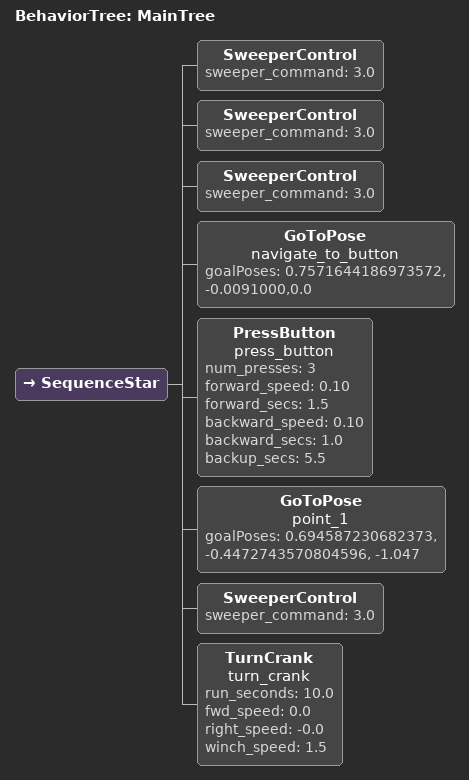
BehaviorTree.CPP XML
<root main_tree_to_execute="MainTree">
  <BehaviorTree ID="MainTree">
    <SequenceStar>
      <SweeperControl sweeper_command = "3.0"/>
      <SweeperControl sweeper_command = "3.0"/>
      <SweeperControl sweeper_command = "3.0"/>

      <GoToPose name="navigate_to_button"
                goalPoses="0.7571644186973572,-0.0091000,0.0"/>

      <PressButton name="press_button"
                   num_presses="3"
                   forward_speed="0.10"
                   forward_secs="1.5"
                   backward_speed="0.10"
                   backward_secs="1.0"
                   backup_secs="5.5"/>

      <!-- go near crater option 1 -->
      <GoToPose name = "point_1" goalPoses = "0.694587230682373, -0.4472743570804596, -1.047"/>

      <!-- go around crater  option 2 -->

      -->

      <SweeperControl sweeper_command = "3.0"/>

      <!-- crank, but we need to be in a valid position first -->
      <!-- i'm gonna set the speeds to zero for now,
          but maybe set to 0.1 and -0.1 later -->
      <TurnCrank  name = "turn_crank"
                  run_seconds = "10.0"
                  fwd_speed = "0.0"
                  right_speed = "-0.0"
                  winch_speed = "1.5"
                  />

    </SequenceStar>
  </BehaviorTree>
</root>
